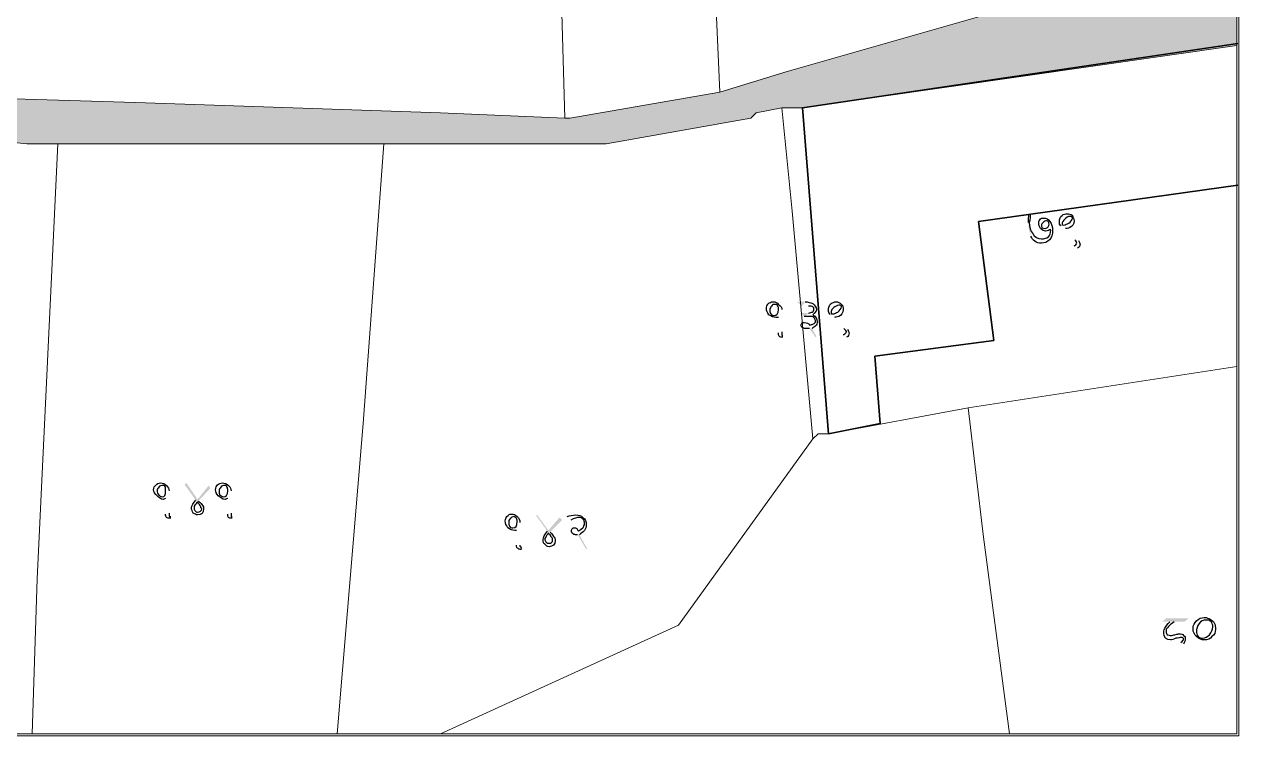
# Model space of a CAD drawing. Header units: inches. Extents: x 2 to 197762, y -33236 to 9.
# Drawn here: x 106427 to 107601, y -17423 to -16736 of the extents above; entities that cross this region are included whole.
import ezdxf

# ---------------------------------------------------------------- set-up
doc = ezdxf.new("R2010")
doc.units = ezdxf.units.IN
doc.header["$LTSCALE"] = 5
doc.header["$MEASUREMENT"] = 0
doc.layers.add('PDF_Geometry', color=7, linetype='Continuous')
doc.layers.add('PDF_Solid Fills', color=7, linetype='Continuous')

msp = doc.modelspace()

# ---------------------------------------------------------------- hatches: boundary and pattern name
at = {"layer": 'PDF_Solid Fills', "true_color": 0xc3c3c3, "transparency": 33554531}
h = msp.add_hatch(color=9, dxfattribs=at)
h.paths.add_polyline_path([(106694.44, -15126.79), (106604.44, -15721.79), (106569.44, -15706.79), (106524.44, -16036.79), (106479.44, -16016.79), (106579.44, -15311.79), (106609.44, -15086.79), (106614.44, -15086.79)], flags=0)
h.paths.add_polyline_path([(106664.44, -15091.79), (106894.44, -15206.79), (107119.44, -15326.79), (107144.44, -15336.79), (107159.44, -15346.79), (107419.44, -15361.79), (107574.44, -15371.79), (107599.44, -15371.79), (107599.44, -15411.79), (107444.44, -15396.79), (107224.44, -15376.79), (107149.44, -15366.79), (107144.44, -15366.79), (106954.44, -15266.79), (106724.44, -15146.79), (106694.44, -15126.79), (106614.44, -15086.79), (106609.44, -15086.79), (106399.44, -15036.79), (106154.44, -14981.79), (105919.44, -14936.79), (105889.44, -14921.79), (105639.44, -14811.79), (105609.44, -14796.79), (105449.44, -14726.79), (105379.44, -14696.79), (105389.44, -14671.79), (105664.44, -14796.79), (105924.44, -14911.79), (106029.44, -14936.79), (106259.44, -14981.79), (106479.44, -15031.79), (106624.44, -15071.79)], flags=0)
h.paths.add_polyline_path([(105234.44, -14616.79), (105219.44, -14646.79), (105164.44, -14746.79), (105149.44, -14861.79), (105124.44, -15061.79), (105129.44, -15086.79), (105154.44, -15206.79), (105194.44, -15206.79), (105214.44, -15296.79), (105274.44, -15571.79), (105314.44, -15636.79), (105409.44, -15811.79), (105524.44, -15976.79), (105574.44, -16051.79), (105599.44, -16246.79), (105624.44, -16436.79), (105614.44, -16621.79), (105629.44, -16691.79), (105924.44, -16711.79), (105979.44, -16761.79), (106374.44, -16806.79), (106534.44, -16811.79), (106829.44, -16821.79), (106949.44, -16826.79), (106954.44, -16826.79), (107099.44, -16801.79), (107164.44, -16781.79), (107374.44, -16721.79), (107424.44, -16706.79), (107599.44, -16706.79), (107599.44, -16756.79), (107179.44, -16816.79), (107159.44, -16816.79), (107134.44, -16821.79), (107129.44, -16826.79), (106989.44, -16851.79), (106774.44, -16851.79), (106704.44, -16851.79), (106459.44, -16851.79), (106429.44, -16851.79), (106194.44, -16826.79), (105994.44, -16806.79), (105949.44, -16796.79), (105954.44, -17081.79), (105949.44, -17331.79), (105999.44, -17421.79), (105939.44, -17421.79), (105879.44, -17301.79), (105889.44, -17116.79), (105894.44, -17071.79), (105899.44, -16751.79), (105729.44, -16741.79), (105574.44, -16731.79), (105594.44, -16681.79), (105584.44, -16676.79), (105579.44, -16501.79), (105574.44, -16356.79), (105569.44, -16306.79), (105534.44, -16106.79), (105494.44, -16056.79), (105374.44, -15956.79), (105284.44, -15966.79), (105179.44, -15981.79), (105004.44, -16006.79), (104924.44, -16006.79), (104819.44, -16061.79), (104654.44, -16046.79), (104364.44, -16021.79), (103959.44, -15986.79), (103864.44, -15961.79), (103864.44, -15826.79), (103994.44, -15841.79), (104104.44, -15841.79), (104109.44, -15911.79), (104154.44, -15916.79), (104374.44, -15946.79), (104484.44, -15951.79), (104634.44, -15956.79), (104909.44, -15971.79), (104914.44, -15971.79), (104969.44, -15951.79), (105364.44, -15916.79), (105214.44, -15581.79), (105214.44, -15576.79), (105079.44, -15226.79), (105054.44, -15216.79), (105029.44, -15036.79), (105069.44, -15031.79), (105059.44, -14881.79), (105069.44, -14741.79), (105079.44, -14621.79), (105064.44, -14576.79)], flags=0)
h.paths.add_polyline_path([(107409.44, -14471.79), (107404.44, -14501.79), (107284.44, -14491.79), (107069.44, -14466.79), (106919.44, -14446.79), (106929.44, -14421.79)], flags=0)
h.paths.add_polyline_path([(106929.44, -14421.79), (106919.44, -14446.79), (106864.44, -14441.79), (106614.44, -14381.79), (106569.44, -14351.79), (106574.44, -14326.79), (106634.44, -14361.79), (106874.44, -14416.79)], flags=0)
h.paths.add_polyline_path([(107599.44, -14421.79), (107589.44, -14426.79), (107459.44, -14496.79), (107429.44, -14501.79), (107414.44, -14546.79), (107409.44, -14556.79), (107359.44, -14736.79), (107359.44, -14766.79), (107329.44, -14836.79), (107314.44, -14876.79), (107159.44, -15296.79), (107144.44, -15336.79), (107119.44, -15326.79), (107174.44, -15196.79), (107184.44, -15141.79), (107194.44, -15111.79), (107239.44, -15006.79), (107309.44, -14836.79), (107324.44, -14796.79), (107319.44, -14791.79), (107349.44, -14651.79), (107399.44, -14526.79), (107404.44, -14501.79), (107409.44, -14471.79), (107444.44, -14476.79), (107579.44, -14406.79), (107599.44, -14396.79)], flags=0)
h.paths.add_polyline_path([(103864.44, -14636.79), (103899.44, -14651.79), (104019.44, -14691.79), (104204.44, -14746.79), (104479.44, -14801.79), (104474.44, -14821.79), (104529.44, -14871.79), (104594.44, -14881.79), (104739.44, -14896.79), (104739.44, -14936.79), (104494.44, -14901.79), (104484.44, -14866.79), (104464.44, -14856.79), (104274.44, -14811.79), (104224.44, -14806.79), (104114.44, -14761.79), (104074.44, -14746.79), (103864.44, -14666.79)], flags=0)
h.paths.add_polyline_path([(103864.44, -17336.79), (103909.44, -17361.79), (104019.44, -17381.79), (104229.44, -17421.79), (103904.44, -17421.79), (103864.44, -17411.79)], flags=0)
h.paths.add_polyline_path([(105549.44, -14296.79), (105384.44, -14576.79), (105429.44, -14596.79), (105389.44, -14671.79), (105379.44, -14696.79), (105234.44, -14616.79), (105064.44, -14576.79), (105024.44, -14521.79), (104974.44, -14471.79), (104914.44, -14416.79), (104734.44, -14276.79), (104609.44, -14181.79), (104324.44, -14116.79), (104199.44, -14086.79), (104814.44, -14086.79), (104999.44, -14241.79), (104999.44, -14251.79), (105339.44, -14401.79), (105469.44, -14116.79), (105479.44, -14086.79), (105484.44, -14086.79), (105609.44, -14086.79), (105549.44, -14231.79), (105569.44, -14251.79)], flags=0)
h.paths.add_polyline_path([(106574.44, -14326.79), (106569.44, -14351.79), (106404.44, -14251.79), (106219.44, -14261.79), (106049.44, -14251.79), (105969.44, -14246.79), (105949.44, -14206.79), (105889.44, -14086.79), (105914.44, -14086.79), (105994.44, -14221.79), (106184.44, -14241.79), (106399.44, -14221.79)], flags=0)
h = msp.add_hatch(color=9, dxfattribs=at)
h.paths.add_polyline_path([(106694.44, -15126.79), (106604.44, -15721.79), (106569.44, -15706.79), (106524.44, -16036.79), (106479.44, -16016.79), (106579.44, -15311.79), (106609.44, -15086.79), (106614.44, -15086.79)], flags=0)
h.paths.add_polyline_path([(106664.44, -15091.79), (106894.44, -15206.79), (107119.44, -15326.79), (107144.44, -15336.79), (107159.44, -15346.79), (107419.44, -15361.79), (107574.44, -15371.79), (107599.44, -15371.79), (107599.44, -15411.79), (107444.44, -15396.79), (107224.44, -15376.79), (107149.44, -15366.79), (107144.44, -15366.79), (106954.44, -15266.79), (106724.44, -15146.79), (106694.44, -15126.79), (106614.44, -15086.79), (106609.44, -15086.79), (106399.44, -15036.79), (106154.44, -14981.79), (105919.44, -14936.79), (105889.44, -14921.79), (105639.44, -14811.79), (105609.44, -14796.79), (105449.44, -14726.79), (105379.44, -14696.79), (105389.44, -14671.79), (105664.44, -14796.79), (105924.44, -14911.79), (106029.44, -14936.79), (106259.44, -14981.79), (106479.44, -15031.79), (106624.44, -15071.79)], flags=0)
h.paths.add_polyline_path([(105234.44, -14616.79), (105219.44, -14646.79), (105164.44, -14746.79), (105149.44, -14861.79), (105124.44, -15061.79), (105129.44, -15086.79), (105154.44, -15206.79), (105194.44, -15206.79), (105214.44, -15296.79), (105274.44, -15571.79), (105314.44, -15636.79), (105409.44, -15811.79), (105524.44, -15976.79), (105574.44, -16051.79), (105599.44, -16246.79), (105624.44, -16436.79), (105614.44, -16621.79), (105629.44, -16691.79), (105924.44, -16711.79), (105979.44, -16761.79), (106374.44, -16806.79), (106534.44, -16811.79), (106829.44, -16821.79), (106949.44, -16826.79), (106954.44, -16826.79), (107099.44, -16801.79), (107164.44, -16781.79), (107374.44, -16721.79), (107424.44, -16706.79), (107599.44, -16706.79), (107599.44, -16756.79), (107179.44, -16816.79), (107159.44, -16816.79), (107134.44, -16821.79), (107129.44, -16826.79), (106989.44, -16851.79), (106774.44, -16851.79), (106704.44, -16851.79), (106459.44, -16851.79), (106429.44, -16851.79), (106194.44, -16826.79), (105994.44, -16806.79), (105949.44, -16796.79), (105954.44, -17081.79), (105949.44, -17331.79), (105999.44, -17421.79), (105939.44, -17421.79), (105879.44, -17301.79), (105889.44, -17116.79), (105894.44, -17071.79), (105899.44, -16751.79), (105729.44, -16741.79), (105574.44, -16731.79), (105594.44, -16681.79), (105584.44, -16676.79), (105579.44, -16501.79), (105574.44, -16356.79), (105569.44, -16306.79), (105534.44, -16106.79), (105494.44, -16056.79), (105374.44, -15956.79), (105284.44, -15966.79), (105179.44, -15981.79), (105004.44, -16006.79), (104924.44, -16006.79), (104819.44, -16061.79), (104654.44, -16046.79), (104364.44, -16021.79), (103959.44, -15986.79), (103864.44, -15961.79), (103864.44, -15826.79), (103994.44, -15841.79), (104104.44, -15841.79), (104109.44, -15911.79), (104154.44, -15916.79), (104374.44, -15946.79), (104484.44, -15951.79), (104634.44, -15956.79), (104909.44, -15971.79), (104914.44, -15971.79), (104969.44, -15951.79), (105364.44, -15916.79), (105214.44, -15581.79), (105214.44, -15576.79), (105079.44, -15226.79), (105054.44, -15216.79), (105029.44, -15036.79), (105069.44, -15031.79), (105059.44, -14881.79), (105069.44, -14741.79), (105079.44, -14621.79), (105064.44, -14576.79)], flags=0)
h.paths.add_polyline_path([(107409.44, -14471.79), (107404.44, -14501.79), (107284.44, -14491.79), (107069.44, -14466.79), (106919.44, -14446.79), (106929.44, -14421.79)], flags=0)
h.paths.add_polyline_path([(106929.44, -14421.79), (106919.44, -14446.79), (106864.44, -14441.79), (106614.44, -14381.79), (106569.44, -14351.79), (106574.44, -14326.79), (106634.44, -14361.79), (106874.44, -14416.79)], flags=0)
h.paths.add_polyline_path([(107599.44, -14421.79), (107589.44, -14426.79), (107459.44, -14496.79), (107429.44, -14501.79), (107414.44, -14546.79), (107409.44, -14556.79), (107359.44, -14736.79), (107359.44, -14766.79), (107329.44, -14836.79), (107314.44, -14876.79), (107159.44, -15296.79), (107144.44, -15336.79), (107119.44, -15326.79), (107174.44, -15196.79), (107184.44, -15141.79), (107194.44, -15111.79), (107239.44, -15006.79), (107309.44, -14836.79), (107324.44, -14796.79), (107319.44, -14791.79), (107349.44, -14651.79), (107399.44, -14526.79), (107404.44, -14501.79), (107409.44, -14471.79), (107444.44, -14476.79), (107579.44, -14406.79), (107599.44, -14396.79)], flags=0)
h.paths.add_polyline_path([(103864.44, -14636.79), (103899.44, -14651.79), (104019.44, -14691.79), (104204.44, -14746.79), (104479.44, -14801.79), (104474.44, -14821.79), (104529.44, -14871.79), (104594.44, -14881.79), (104739.44, -14896.79), (104739.44, -14936.79), (104494.44, -14901.79), (104484.44, -14866.79), (104464.44, -14856.79), (104274.44, -14811.79), (104224.44, -14806.79), (104114.44, -14761.79), (104074.44, -14746.79), (103864.44, -14666.79)], flags=0)
h.paths.add_polyline_path([(103864.44, -17336.79), (103909.44, -17361.79), (104019.44, -17381.79), (104229.44, -17421.79), (103904.44, -17421.79), (103864.44, -17411.79)], flags=0)
h.paths.add_polyline_path([(105549.44, -14296.79), (105384.44, -14576.79), (105429.44, -14596.79), (105389.44, -14671.79), (105379.44, -14696.79), (105234.44, -14616.79), (105064.44, -14576.79), (105024.44, -14521.79), (104974.44, -14471.79), (104914.44, -14416.79), (104734.44, -14276.79), (104609.44, -14181.79), (104324.44, -14116.79), (104199.44, -14086.79), (104814.44, -14086.79), (104999.44, -14241.79), (104999.44, -14251.79), (105339.44, -14401.79), (105469.44, -14116.79), (105479.44, -14086.79), (105484.44, -14086.79), (105609.44, -14086.79), (105549.44, -14231.79), (105569.44, -14251.79)], flags=0)
h.paths.add_polyline_path([(106574.44, -14326.79), (106569.44, -14351.79), (106404.44, -14251.79), (106219.44, -14261.79), (106049.44, -14251.79), (105969.44, -14246.79), (105949.44, -14206.79), (105889.44, -14086.79), (105914.44, -14086.79), (105994.44, -14221.79), (106184.44, -14241.79), (106399.44, -14221.79)], flags=0)
at = {"layer": 'PDF_Solid Fills', "transparency": 33554559}
h = msp.add_hatch(color=256, dxfattribs=at)
h.paths.add_polyline_path([(107397.78, -16927.62, 0.0991352), (107400.28, -16940.95)], flags=0)
h.paths.add_polyline_path([(107398.61, -16919.29), (107399.44, -16919.29)], flags=0)
h.paths.add_polyline_path([(107419.44, -16935.12), (107419.44, -16934.29)], flags=0)
h.paths.add_polyline_path([(107433.61, -16933.45), (107446.11, -16945.12)], flags=0)
h.paths.add_polyline_path([(107445.28, -16952.62), (107441.94, -16950.12)], flags=0)
h.paths.add_polyline_path([(107442.78, -16944.29), (107429.44, -16930.95)], flags=0)
h = msp.add_hatch(color=256, dxfattribs=at)
h.paths.add_polyline_path([(107159.44, -17011.79), (107159.44, -17033.45)], flags=0)
h.paths.add_polyline_path([(107160.28, -17036.79), (107160.28, -17038.45)], flags=0)
h.paths.add_polyline_path([(107178.61, -17008.45), (107174.44, -17004.29), (107181.94, -17004.29)], flags=0)
h.paths.add_polyline_path([(107188.61, -17030.12), (107192.78, -17037.62), (107191.94, -17038.45), (107186.11, -17030.12)], flags=0)
h.paths.add_polyline_path([(107181.11, -17018.45), (107176.94, -17015.12), (107185.28, -17015.12)], flags=0)
h.paths.add_polyline_path([(107210.28, -17019.29), (107222.78, -17030.95)], flags=0)
h.paths.add_polyline_path([(107221.94, -17038.45), (107218.61, -17035.95)], flags=0)
h.paths.add_polyline_path([(107219.44, -17030.12), (107206.11, -17016.79)], flags=0)
h = msp.add_hatch(color=256, dxfattribs=at)
h.paths.add_polyline_path([(106566.94, -17186.79), (106566.94, -17208.45)], flags=0)
h.paths.add_polyline_path([(106568.61, -17211.79), (106568.61, -17213.45)], flags=0)
h.paths.add_polyline_path([(106592.78, -17195.95), (106581.94, -17180.95), (106583.61, -17179.29), (106594.44, -17195.12), (106605.28, -17181.79), (106606.94, -17184.29), (106595.28, -17196.79)], flags=0)
h.paths.add_polyline_path([(106626.94, -17186.79), (106626.94, -17208.45)], flags=0)
h.paths.add_polyline_path([(106627.78, -17211.79), (106627.78, -17213.45)], flags=0)
h = msp.add_hatch(color=256, dxfattribs=at)
h.paths.add_polyline_path([(106906.11, -17217.62), (106906.11, -17239.29)], flags=0)
h.paths.add_polyline_path([(106907.78, -17242.62), (106907.78, -17243.45)], flags=0)
h.paths.add_polyline_path([(106932.78, -17225.95), (106921.94, -17210.95), (106922.78, -17210.12), (106933.61, -17225.12), (106944.44, -17212.62), (106946.94, -17215.12), (106935.28, -17226.79)], flags=0)
h.paths.add_polyline_path([(106955.28, -17215.12), (106951.94, -17211.79)], flags=0)
h.paths.add_polyline_path([(106963.61, -17229.29), (106971.11, -17242.62), (106970.28, -17243.45), (106961.94, -17229.29)], flags=0)
h = msp.add_hatch(color=256, dxfattribs=at)
h.paths.add_polyline_path([(107534.44, -17313.45), (107526.94, -17313.45), (107531.11, -17310.12), (107552.78, -17310.12), (107548.61, -17313.45), (107538.61, -17313.45)], flags=0)
h.paths.add_polyline_path([(107547.78, -17335.12), (107545.28, -17333.45)], flags=0)

# ---------------------------------------------------------------- linework, layer by layer
at = {"layer": 'PDF_Geometry', "lineweight": 13}
msp.add_lwpolyline([(103863.61, -13751.79), (107601.11, -13751.79), (107601.11, -17423.45), (103863.61, -17423.45)], close=True, dxfattribs=at)
at = {"layer": 'PDF_Geometry', "lineweight": 9}
for points in [[(107589.44, -15921.79), (107549.44, -15951.79), (107504.44, -15991.79), (107419.44, -16061.79), (107309.44, -16151.79), (107304.44, -16151.79), (107069.44, -16251.79), (107079.44, -16326.79), (107089.44, -16576.79), (107099.44, -16801.79), (106954.44, -16826.79), (106949.44, -16826.79), (106939.44, -16476.79), (106934.44, -16466.79), (106929.44, -16321.79), (106954.44, -16201.79), (106999.44, -15986.79), (107094.44, -15956.79), (107389.44, -15876.79), (107464.44, -15851.79)], [(107589.44, -15921.79), (107549.44, -15951.79), (107504.44, -15991.79), (107419.44, -16061.79), (107309.44, -16151.79), (107304.44, -16151.79), (107069.44, -16251.79), (107079.44, -16326.79), (107089.44, -16576.79), (107099.44, -16801.79), (106954.44, -16826.79), (106949.44, -16826.79), (106939.44, -16476.79), (106934.44, -16466.79), (106929.44, -16321.79), (106954.44, -16201.79), (106999.44, -15986.79), (107094.44, -15956.79), (107389.44, -15876.79), (107464.44, -15851.79)], [(107374.44, -16721.79), (107164.44, -16781.79), (107099.44, -16801.79), (107089.44, -16576.79), (107079.44, -16326.79), (107069.44, -16251.79), (107304.44, -16151.79), (107309.44, -16151.79)], [(107374.44, -16721.79), (107164.44, -16781.79), (107099.44, -16801.79), (107089.44, -16576.79), (107079.44, -16326.79), (107069.44, -16251.79), (107304.44, -16151.79), (107309.44, -16151.79)], [(106939.44, -16476.79), (106949.44, -16826.79), (106829.44, -16821.79), (106534.44, -16811.79), (106374.44, -16806.79), (106434.44, -16351.79)], [(106939.44, -16476.79), (106949.44, -16826.79), (106829.44, -16821.79), (106534.44, -16811.79), (106374.44, -16806.79), (106434.44, -16351.79)], [(107599.44, -17066.79), (107339.44, -17106.79), (107204.44, -17131.79), (107179.44, -16816.79), (107599.44, -16756.79)], [(107599.44, -17066.79), (107339.44, -17106.79), (107204.44, -17131.79), (107179.44, -16816.79), (107599.44, -16756.79)], [(106459.44, -16851.79), (106439.44, -17271.79), (106434.44, -17421.79), (105999.44, -17421.79), (105949.44, -17331.79), (105954.44, -17081.79), (105949.44, -16796.79), (105994.44, -16806.79), (106194.44, -16826.79), (106429.44, -16851.79)], [(106459.44, -16851.79), (106439.44, -17271.79), (106434.44, -17421.79), (105999.44, -17421.79), (105949.44, -17331.79), (105954.44, -17081.79), (105949.44, -16796.79), (105994.44, -16806.79), (106194.44, -16826.79), (106429.44, -16851.79)], [(107189.44, -17136.79), (107059.44, -17316.79), (106829.44, -17421.79), (106729.44, -17421.79), (106754.44, -17121.79), (106774.44, -16851.79), (106989.44, -16851.79), (107129.44, -16826.79), (107134.44, -16821.79), (107159.44, -16816.79), (107169.44, -16916.79)], [(107189.44, -17136.79), (107059.44, -17316.79), (106829.44, -17421.79), (106729.44, -17421.79), (106754.44, -17121.79), (106774.44, -16851.79), (106989.44, -16851.79), (107129.44, -16826.79), (107134.44, -16821.79), (107159.44, -16816.79), (107169.44, -16916.79)], [(107204.44, -17131.79), (107194.44, -17131.79), (107189.44, -17136.79), (107169.44, -16916.79), (107159.44, -16816.79), (107179.44, -16816.79)], [(107204.44, -17131.79), (107194.44, -17131.79), (107189.44, -17136.79), (107169.44, -16916.79), (107159.44, -16816.79), (107179.44, -16816.79)], [(106434.44, -17421.79), (106439.44, -17271.79), (106459.44, -16851.79), (106704.44, -16851.79), (106774.44, -16851.79), (106754.44, -17121.79), (106729.44, -17421.79)], [(106434.44, -17421.79), (106439.44, -17271.79), (106459.44, -16851.79), (106704.44, -16851.79), (106774.44, -16851.79), (106754.44, -17121.79), (106729.44, -17421.79)], [(107379.44, -17421.79), (107354.44, -17231.79), (107339.44, -17106.79), (107599.44, -17066.79), (107599.44, -17421.79)], [(107379.44, -17421.79), (107354.44, -17231.79), (107339.44, -17106.79), (107599.44, -17066.79), (107599.44, -17421.79)], [(106829.44, -17421.79), (107059.44, -17316.79), (107189.44, -17136.79), (107194.44, -17131.79), (107204.44, -17131.79), (107339.44, -17106.79), (107354.44, -17231.79), (107379.44, -17421.79)], [(106829.44, -17421.79), (107059.44, -17316.79), (107189.44, -17136.79), (107194.44, -17131.79), (107204.44, -17131.79), (107339.44, -17106.79), (107354.44, -17231.79), (107379.44, -17421.79)]]:
    msp.add_lwpolyline(points, close=True, dxfattribs=at)
msp.add_lwpolyline([(106374.44, -16806.79), (106534.44, -16811.79), (106829.44, -16821.79), (106949.44, -16826.79), (106954.44, -16826.79), (107099.44, -16801.79), (107164.44, -16781.79), (107374.44, -16721.79), (107424.44, -16706.79), (107599.44, -16706.79), (107599.44, -16756.79), (107179.44, -16816.79), (107159.44, -16816.79), (107134.44, -16821.79), (107129.44, -16826.79), (106989.44, -16851.79), (106774.44, -16851.79), (106704.44, -16851.79), (106459.44, -16851.79), (106429.44, -16851.79), (106194.44, -16826.79)], dxfattribs=at)
msp.add_lwpolyline([(106374.44, -16806.79), (106534.44, -16811.79), (106829.44, -16821.79), (106949.44, -16826.79), (106954.44, -16826.79), (107099.44, -16801.79), (107164.44, -16781.79), (107374.44, -16721.79), (107424.44, -16706.79), (107599.44, -16706.79), (107599.44, -16756.79), (107179.44, -16816.79), (107159.44, -16816.79), (107134.44, -16821.79), (107129.44, -16826.79), (106989.44, -16851.79), (106774.44, -16851.79), (106704.44, -16851.79), (106459.44, -16851.79), (106429.44, -16851.79), (106194.44, -16826.79)], dxfattribs=at)
at = {"layer": 'PDF_Geometry', "color": 21, "lineweight": 13, "true_color": 0xffafaf}
msp.add_lwpolyline([(107600.28, -16754.77), (107179.44, -16816.79), (107204.44, -17131.79), (107254.44, -17121.79), (107249.44, -17056.79), (107364.44, -17041.79), (107349.44, -16926.79), (107600.28, -16891.58), (107349.44, -16926.79), (107364.44, -17041.79), (107249.44, -17056.79), (107254.44, -17121.79), (107204.44, -17131.79), (107179.44, -16816.79)], close=True, dxfattribs=at)
msp.add_lwpolyline([(107600.28, -16754.77), (107179.44, -16816.79), (107204.44, -17131.79), (107254.44, -17121.79), (107249.44, -17056.79), (107364.44, -17041.79), (107349.44, -16926.79), (107600.28, -16891.58), (107349.44, -16926.79), (107364.44, -17041.79), (107249.44, -17056.79), (107254.44, -17121.79), (107204.44, -17131.79), (107179.44, -16816.79)], close=True, dxfattribs=at)
at = {"layer": 'PDF_Geometry', "color": 21, "lineweight": 25, "true_color": 0xffafaf}
msp.add_lwpolyline([(107600.28, -16754.77), (107179.44, -16816.79), (107204.44, -17131.79), (107254.44, -17121.79), (107249.44, -17056.79), (107364.44, -17041.79), (107349.44, -16926.79), (107600.28, -16891.58), (107349.44, -16926.79), (107364.44, -17041.79), (107249.44, -17056.79), (107254.44, -17121.79), (107204.44, -17131.79), (107179.44, -16816.79)], close=True, dxfattribs=at)
at = {"layer": 'PDF_Geometry', "lineweight": 25}
for points in [[(107397.78, -16927.62), (107397.78, -16925.12), (107397.78, -16922.62), (107398.61, -16919.29)], [(107399.44, -16919.29), (107399.44, -16920.12), (107399.44, -16921.79), (107399.44, -16923.45)], [(107430.28, -16920.95), (107431.94, -16919.29), (107433.61, -16919.29), (107435.28, -16919.29)], [(107435.28, -16919.29), (107436.94, -16919.29), (107438.61, -16919.29), (107440.28, -16920.95)], [(107399.44, -16923.45), (107399.44, -16925.12), (107398.61, -16926.79), (107398.61, -16927.62)], [(107398.61, -16927.62), (107398.61, -16931.79), (107399.44, -16935.95), (107401.94, -16938.45)], [(107407.78, -16927.62), (107407.78, -16926.79), (107408.61, -16925.12), (107409.44, -16924.29)], [(107409.44, -16933.45), (107408.61, -16931.79), (107407.78, -16930.12), (107407.78, -16927.62)], [(107409.44, -16924.29), (107409.44, -16923.45), (107411.11, -16923.45), (107411.94, -16923.45)], [(107411.94, -16927.62), (107411.11, -16928.45), (107410.28, -16929.29), (107410.28, -16930.12)], [(107410.28, -16930.12), (107410.28, -16932.62), (107411.11, -16933.45), (107414.44, -16933.45)], [(107411.94, -16923.45), (107415.28, -16923.45), (107416.94, -16924.29), (107418.61, -16926.79)], [(107415.28, -16925.95), (107414.44, -16925.95), (107412.78, -16926.79), (107411.94, -16927.62)], [(107416.94, -16926.79), (107416.94, -16926.79), (107416.11, -16925.95), (107415.28, -16925.95)], [(107417.78, -16929.29), (107417.78, -16928.45), (107417.78, -16927.62), (107416.94, -16926.79)], [(107416.94, -16931.79), (107417.78, -16930.95), (107417.78, -16930.12), (107417.78, -16929.29)], [(107418.61, -16926.79), (107420.28, -16929.29), (107421.11, -16931.79), (107421.11, -16935.12)], [(107427.78, -16926.79), (107427.78, -16924.29), (107428.61, -16921.79), (107430.28, -16920.95)], [(107429.44, -16930.95), (107427.78, -16930.12), (107427.78, -16928.45), (107427.78, -16926.79)], [(107431.11, -16926.79), (107430.28, -16927.62), (107430.28, -16928.45), (107430.28, -16928.45)], [(107430.28, -16928.45), (107430.28, -16929.29), (107430.28, -16929.29), (107430.28, -16929.29)], [(107430.28, -16929.29), (107430.28, -16930.12), (107431.11, -16930.12), (107431.94, -16930.12)], [(107435.28, -16922.62), (107433.61, -16923.45), (107431.94, -16925.12), (107431.11, -16926.79)], [(107431.94, -16930.12), (107432.78, -16930.12), (107433.61, -16930.12), (107434.44, -16929.29)], [(107434.44, -16929.29), (107435.28, -16929.29), (107436.11, -16928.45), (107436.94, -16928.45)], [(107437.78, -16921.79), (107436.94, -16921.79), (107436.11, -16921.79), (107435.28, -16922.62)], [(107436.94, -16928.45), (107438.61, -16926.79), (107440.28, -16925.12), (107440.28, -16923.45)], [(107440.28, -16923.45), (107440.28, -16922.62), (107439.44, -16921.79), (107437.78, -16921.79)], [(107441.94, -16925.95), (107441.94, -16929.29), (107440.28, -16931.79), (107437.78, -16932.62)], [(107440.28, -16920.95), (107441.11, -16922.62), (107441.94, -16924.29), (107441.94, -16925.95)], [(107410.28, -16947.62), (107405.28, -16947.62), (107401.94, -16945.12), (107400.28, -16940.95)], [(107401.94, -16938.45), (107403.61, -16941.79), (107406.94, -16943.45), (107410.28, -16943.45)], [(107414.44, -16935.95), (107412.78, -16935.95), (107411.11, -16935.12), (107409.44, -16933.45)], [(107421.11, -16935.12), (107421.11, -16943.45), (107416.94, -16947.62), (107410.28, -16947.62)], [(107410.28, -16943.45), (107416.11, -16943.45), (107419.44, -16940.95), (107419.44, -16935.12)], [(107414.44, -16933.45), (107415.28, -16933.45), (107416.11, -16932.62), (107416.94, -16931.79)], [(107419.44, -16934.29), (107417.78, -16935.12), (107416.94, -16935.95), (107414.44, -16935.95)], [(107437.78, -16932.62), (107436.11, -16933.45), (107434.44, -16933.45), (107433.61, -16933.45)], [(107441.94, -16950.12), (107442.78, -16950.12), (107442.78, -16950.12), (107443.61, -16949.29)], [(107444.44, -16947.62), (107444.44, -16946.79), (107444.44, -16945.95), (107442.78, -16944.29)], [(107443.61, -16949.29), (107444.44, -16948.45), (107444.44, -16947.62), (107444.44, -16947.62)], [(107447.78, -16948.45), (107447.78, -16950.12), (107446.94, -16951.79), (107445.28, -16952.62)], [(107446.11, -16945.12), (107446.94, -16946.79), (107447.78, -16947.62), (107447.78, -16948.45)], [(107144.44, -17010.95), (107144.44, -17008.45), (107145.28, -17007.62), (107146.11, -17005.95)], [(107146.94, -17016.79), (107145.28, -17015.12), (107144.44, -17012.62), (107144.44, -17010.95)], [(107146.11, -17005.95), (107147.78, -17005.12), (107148.61, -17004.29), (107151.11, -17004.29)], [(107149.44, -17008.45), (107148.61, -17009.29), (107147.78, -17010.95), (107147.78, -17011.79)], [(107147.78, -17011.79), (107147.78, -17013.45), (107147.78, -17014.29), (107148.61, -17015.95)], [(107152.78, -17006.79), (107151.11, -17006.79), (107150.28, -17006.79), (107149.44, -17008.45)], [(107151.11, -17004.29), (107152.78, -17004.29), (107155.28, -17005.12), (107156.11, -17006.79)], [(107151.94, -17017.62), (107154.44, -17017.62), (107156.11, -17015.95), (107156.11, -17011.79)], [(107155.28, -17008.45), (107155.28, -17006.79), (107154.44, -17006.79), (107152.78, -17006.79)], [(107156.11, -17011.79), (107156.11, -17010.12), (107156.11, -17009.29), (107155.28, -17008.45)], [(107156.11, -17006.79), (107158.61, -17008.45), (107159.44, -17010.12), (107159.44, -17011.79)], [(107181.94, -17004.29), (107184.44, -17004.29), (107186.94, -17005.12), (107189.44, -17005.95)], [(107189.44, -17009.29), (107188.61, -17008.45), (107186.94, -17008.45), (107185.28, -17008.45)], [(107188.61, -17014.29), (107190.28, -17013.45), (107190.28, -17012.62), (107190.28, -17010.95)], [(107189.44, -17005.95), (107191.11, -17007.62), (107192.78, -17009.29), (107192.78, -17011.79)], [(107190.28, -17010.95), (107190.28, -17010.12), (107190.28, -17010.12), (107189.44, -17009.29)], [(107192.78, -17011.79), (107192.78, -17013.45), (107191.11, -17015.12), (107189.44, -17016.79)], [(107204.44, -17012.62), (107204.44, -17010.12), (107205.28, -17007.62), (107206.94, -17005.95)], [(107206.11, -17016.79), (107205.28, -17015.12), (107204.44, -17014.29), (107204.44, -17012.62)], [(107206.94, -17005.95), (107208.61, -17005.12), (107210.28, -17004.29), (107211.94, -17004.29)], [(107207.78, -17011.79), (107206.94, -17013.45), (107206.94, -17014.29), (107206.94, -17014.29)], [(107211.94, -17008.45), (107210.28, -17009.29), (107208.61, -17010.12), (107207.78, -17011.79)], [(107211.94, -17004.29), (107213.61, -17004.29), (107215.28, -17005.12), (107216.94, -17006.79)], [(107214.44, -17007.62), (107213.61, -17007.62), (107212.78, -17007.62), (107211.94, -17008.45)], [(107213.61, -17014.29), (107215.28, -17012.62), (107216.94, -17010.95), (107216.94, -17009.29)], [(107216.94, -17009.29), (107216.94, -17007.62), (107216.11, -17007.62), (107214.44, -17007.62)], [(107218.61, -17011.79), (107218.61, -17015.12), (107216.94, -17017.62), (107214.44, -17018.45)], [(107216.94, -17006.79), (107218.61, -17007.62), (107218.61, -17010.12), (107218.61, -17011.79)], [(107153.61, -17019.29), (107151.11, -17019.29), (107149.44, -17018.45), (107146.94, -17016.79)], [(107148.61, -17015.95), (107149.44, -17016.79), (107151.11, -17017.62), (107151.94, -17017.62)], [(107156.11, -17019.29), (107155.28, -17019.29), (107154.44, -17019.29), (107153.61, -17019.29)], [(107177.78, -17026.79), (107177.78, -17025.95), (107178.61, -17025.12), (107179.44, -17024.29)], [(107179.44, -17024.29), (107179.44, -17024.29), (107180.28, -17024.29), (107181.11, -17024.29)], [(107183.61, -17018.45), (107182.78, -17018.45), (107181.94, -17018.45), (107181.11, -17018.45)], [(107181.11, -17024.29), (107183.61, -17024.29), (107185.28, -17025.12), (107186.11, -17026.79)], [(107185.28, -17018.45), (107184.44, -17018.45), (107184.44, -17018.45), (107183.61, -17018.45)], [(107185.28, -17015.12), (107186.94, -17015.12), (107187.78, -17014.29), (107188.61, -17014.29)], [(107190.28, -17019.29), (107189.44, -17018.45), (107187.78, -17018.45), (107185.28, -17018.45)], [(107189.44, -17016.79), (107191.94, -17018.45), (107193.61, -17020.95), (107193.61, -17023.45)], [(107189.44, -17025.95), (107191.11, -17025.12), (107191.94, -17024.29), (107191.94, -17023.45)], [(107191.94, -17023.45), (107191.94, -17021.79), (107191.11, -17020.12), (107190.28, -17019.29)], [(107193.61, -17023.45), (107193.61, -17025.12), (107192.78, -17026.79), (107191.94, -17027.62)], [(107206.94, -17014.29), (107206.94, -17015.12), (107206.94, -17015.12), (107206.94, -17015.12)], [(107206.94, -17015.12), (107206.94, -17015.95), (107207.78, -17015.95), (107208.61, -17015.95)], [(107208.61, -17015.95), (107209.44, -17015.95), (107210.28, -17015.95), (107211.11, -17015.12)], [(107214.44, -17018.45), (107212.78, -17019.29), (107211.11, -17019.29), (107210.28, -17019.29)], [(107211.11, -17015.12), (107211.94, -17015.12), (107212.78, -17014.29), (107213.61, -17014.29)], [(107156.94, -17037.62), (107156.11, -17036.79), (107156.11, -17035.95), (107156.11, -17034.29)], [(107159.44, -17033.45), (107159.44, -17035.12), (107159.44, -17035.95), (107159.44, -17035.95)], [(107159.44, -17035.95), (107159.44, -17036.79), (107159.44, -17036.79), (107160.28, -17036.79)], [(107179.44, -17029.29), (107178.61, -17028.45), (107177.78, -17027.62), (107177.78, -17026.79)], [(107182.78, -17030.12), (107181.94, -17030.12), (107181.11, -17030.12), (107179.44, -17029.29)], [(107186.11, -17030.12), (107185.28, -17030.12), (107184.44, -17030.12), (107182.78, -17030.12)], [(107186.11, -17026.79), (107187.78, -17026.79), (107188.61, -17025.95), (107189.44, -17025.95)], [(107191.94, -17027.62), (107191.11, -17028.45), (107189.44, -17029.29), (107188.61, -17030.12)], [(107218.61, -17035.95), (107219.44, -17035.95), (107219.44, -17035.95), (107220.28, -17035.12)], [(107221.94, -17033.45), (107221.94, -17032.62), (107221.11, -17031.79), (107219.44, -17030.12)], [(107220.28, -17035.12), (107221.11, -17034.29), (107221.94, -17033.45), (107221.94, -17033.45)], [(107224.44, -17034.29), (107224.44, -17035.95), (107223.61, -17037.62), (107221.94, -17038.45)], [(107222.78, -17030.95), (107223.61, -17032.62), (107224.44, -17033.45), (107224.44, -17034.29)], [(107160.28, -17038.45), (107158.61, -17038.45), (107157.78, -17038.45), (107156.94, -17037.62)], [(106551.94, -17185.95), (106551.94, -17183.45), (106552.78, -17182.62), (106554.44, -17180.95)], [(106555.28, -17191.79), (106553.61, -17190.12), (106551.94, -17187.62), (106551.94, -17185.95)], [(106554.44, -17180.95), (106555.28, -17180.12), (106556.94, -17179.29), (106558.61, -17179.29)], [(106556.94, -17183.45), (106556.11, -17184.29), (106555.28, -17185.95), (106555.28, -17186.79)], [(106555.28, -17186.79), (106555.28, -17188.45), (106556.11, -17190.12), (106556.94, -17190.95)], [(106561.11, -17181.79), (106559.44, -17181.79), (106557.78, -17181.79), (106556.94, -17183.45)], [(106558.61, -17179.29), (106561.11, -17179.29), (106562.78, -17180.12), (106564.44, -17181.79)], [(106560.28, -17192.62), (106562.78, -17192.62), (106563.61, -17190.95), (106563.61, -17186.79)], [(106563.61, -17183.45), (106562.78, -17181.79), (106561.94, -17181.79), (106561.11, -17181.79)], [(106563.61, -17186.79), (106563.61, -17185.12), (106563.61, -17184.29), (106563.61, -17183.45)], [(106564.44, -17181.79), (106566.11, -17183.45), (106566.94, -17185.12), (106566.94, -17186.79)], [(106611.94, -17185.95), (106611.94, -17183.45), (106612.78, -17182.62), (106613.61, -17180.95)], [(106614.44, -17191.79), (106612.78, -17190.12), (106611.94, -17187.62), (106611.94, -17185.95)], [(106613.61, -17180.95), (106615.28, -17180.12), (106616.94, -17179.29), (106618.61, -17179.29)], [(106616.94, -17183.45), (106616.11, -17184.29), (106615.28, -17185.95), (106615.28, -17186.79)], [(106615.28, -17186.79), (106615.28, -17188.45), (106615.28, -17190.12), (106616.11, -17190.95)], [(106620.28, -17181.79), (106619.44, -17181.79), (106617.78, -17181.79), (106616.94, -17183.45)], [(106618.61, -17179.29), (106620.28, -17179.29), (106622.78, -17180.12), (106624.44, -17181.79)], [(106619.44, -17192.62), (106621.94, -17192.62), (106623.61, -17190.95), (106623.61, -17186.79)], [(106622.78, -17183.45), (106622.78, -17181.79), (106621.94, -17181.79), (106620.28, -17181.79)], [(106623.61, -17186.79), (106623.61, -17185.12), (106623.61, -17184.29), (106622.78, -17183.45)], [(106624.44, -17181.79), (106626.11, -17183.45), (106626.94, -17185.12), (106626.94, -17186.79)], [(106561.11, -17195.12), (106559.44, -17195.12), (106556.94, -17193.45), (106555.28, -17191.79)], [(106556.94, -17190.95), (106557.78, -17191.79), (106558.61, -17192.62), (106560.28, -17192.62)], [(106563.61, -17194.29), (106562.78, -17194.29), (106561.94, -17195.12), (106561.11, -17195.12)], [(106588.61, -17203.45), (106588.61, -17200.95), (106590.28, -17198.45), (106592.78, -17195.95)], [(106592.78, -17200.12), (106591.94, -17200.12), (106591.94, -17200.95), (106591.11, -17201.79)], [(106594.44, -17197.62), (106593.61, -17197.62), (106593.61, -17198.45), (106592.78, -17200.12)], [(106595.28, -17199.29), (106595.28, -17198.45), (106595.28, -17198.45), (106594.44, -17197.62)], [(106595.28, -17196.79), (106596.11, -17197.62), (106597.78, -17198.45), (106598.61, -17200.12)], [(106596.94, -17200.95), (106596.94, -17200.12), (106596.11, -17200.12), (106595.28, -17199.29)], [(106597.78, -17203.45), (106597.78, -17202.62), (106597.78, -17201.79), (106596.94, -17200.95)], [(106598.61, -17200.12), (106600.28, -17201.79), (106600.28, -17203.45), (106600.28, -17204.29)], [(106621.11, -17195.12), (106618.61, -17195.12), (106616.94, -17193.45), (106614.44, -17191.79)], [(106616.11, -17190.95), (106616.94, -17191.79), (106618.61, -17192.62), (106619.44, -17192.62)], [(106623.61, -17194.29), (106622.78, -17194.29), (106621.94, -17195.12), (106621.11, -17195.12)], [(106564.44, -17212.62), (106563.61, -17211.79), (106563.61, -17210.95), (106563.61, -17209.29)], [(106568.61, -17213.45), (106566.94, -17213.45), (106565.28, -17213.45), (106564.44, -17212.62)], [(106566.94, -17208.45), (106566.94, -17210.12), (106566.94, -17210.95), (106566.94, -17210.95)], [(106566.94, -17210.95), (106566.94, -17211.79), (106567.78, -17211.79), (106568.61, -17211.79)], [(106590.28, -17208.45), (106589.44, -17206.79), (106588.61, -17205.12), (106588.61, -17203.45)], [(106594.44, -17210.12), (106592.78, -17210.12), (106591.94, -17209.29), (106590.28, -17208.45)], [(106591.11, -17201.79), (106591.11, -17202.62), (106591.11, -17202.62), (106591.11, -17203.45)], [(106591.11, -17203.45), (106591.11, -17204.29), (106591.11, -17205.12), (106591.94, -17205.95)], [(106591.94, -17205.95), (106592.78, -17206.79), (106593.61, -17207.62), (106594.44, -17207.62)], [(106594.44, -17207.62), (106596.94, -17207.62), (106598.61, -17205.95), (106598.61, -17204.29)], [(106600.28, -17204.29), (106600.28, -17208.45), (106598.61, -17210.12), (106594.44, -17210.12)], [(106598.61, -17204.29), (106598.61, -17204.29), (106598.61, -17203.45), (106597.78, -17203.45)], [(106624.44, -17212.62), (106623.61, -17211.79), (106623.61, -17210.95), (106623.61, -17209.29)], [(106627.78, -17213.45), (106626.11, -17213.45), (106625.28, -17213.45), (106624.44, -17212.62)], [(106626.94, -17208.45), (106626.94, -17210.12), (106626.94, -17210.95), (106626.94, -17210.95)], [(106626.94, -17210.95), (106626.94, -17211.79), (106626.94, -17211.79), (106627.78, -17211.79)], [(106891.94, -17215.95), (106891.94, -17214.29), (106892.78, -17212.62), (106893.61, -17211.79)], [(106893.61, -17211.79), (106895.28, -17210.12), (106896.11, -17209.29), (106897.78, -17209.29)], [(106900.28, -17211.79), (106898.61, -17211.79), (106897.78, -17212.62), (106896.94, -17213.45)], [(106897.78, -17209.29), (106900.28, -17209.29), (106901.94, -17210.12), (106903.61, -17211.79)], [(106902.78, -17213.45), (106901.94, -17212.62), (106901.11, -17211.79), (106900.28, -17211.79)], [(106903.61, -17211.79), (106905.28, -17213.45), (106906.11, -17215.12), (106906.11, -17217.62)], [(106951.94, -17211.79), (106954.44, -17210.95), (106956.94, -17210.12), (106960.28, -17210.12)], [(106963.61, -17212.62), (106961.11, -17212.62), (106958.61, -17213.45), (106955.28, -17215.12)], [(106960.28, -17210.12), (106962.78, -17210.12), (106965.28, -17210.95), (106966.94, -17212.62)], [(106966.94, -17214.29), (106966.11, -17213.45), (106965.28, -17212.62), (106963.61, -17212.62)], [(106966.94, -17212.62), (106969.44, -17214.29), (106970.28, -17216.79), (106970.28, -17219.29)], [(106894.44, -17222.62), (106892.78, -17220.12), (106891.94, -17218.45), (106891.94, -17215.95)], [(106901.11, -17225.12), (106898.61, -17225.12), (106896.94, -17224.29), (106894.44, -17222.62)], [(106896.94, -17213.45), (106895.28, -17215.12), (106895.28, -17215.95), (106895.28, -17217.62)], [(106895.28, -17217.62), (106895.28, -17218.45), (106895.28, -17220.12), (106896.11, -17220.95)], [(106896.11, -17220.95), (106896.94, -17222.62), (106897.78, -17222.62), (106899.44, -17222.62)], [(106899.44, -17222.62), (106901.94, -17222.62), (106903.61, -17220.95), (106903.61, -17216.79)], [(106903.61, -17216.79), (106903.61, -17215.95), (106903.61, -17214.29), (106902.78, -17213.45)], [(106956.11, -17225.12), (106956.11, -17224.29), (106956.11, -17223.45), (106956.94, -17223.45)], [(106956.94, -17223.45), (106956.94, -17222.62), (106957.78, -17222.62), (106958.61, -17222.62)], [(106958.61, -17222.62), (106959.44, -17222.62), (106960.28, -17222.62), (106961.11, -17223.45)], [(106961.11, -17223.45), (106961.94, -17224.29), (106961.94, -17225.12), (106962.78, -17225.95)], [(106962.78, -17225.95), (106963.61, -17225.12), (106965.28, -17224.29), (106966.94, -17222.62)], [(106968.61, -17218.45), (106968.61, -17216.79), (106968.61, -17215.12), (106966.94, -17214.29)], [(106966.94, -17222.62), (106967.78, -17221.79), (106968.61, -17220.12), (106968.61, -17218.45)], [(106970.28, -17219.29), (106970.28, -17221.79), (106969.44, -17223.45), (106968.61, -17225.12)], [(106902.78, -17225.12), (106901.94, -17225.12), (106901.94, -17225.12), (106901.11, -17225.12)], [(106928.61, -17234.29), (106928.61, -17231.79), (106929.44, -17229.29), (106932.78, -17225.95)], [(106930.28, -17238.45), (106928.61, -17237.62), (106928.61, -17235.95), (106928.61, -17234.29)], [(106931.11, -17231.79), (106930.28, -17232.62), (106930.28, -17233.45), (106930.28, -17234.29)], [(106930.28, -17234.29), (106930.28, -17235.12), (106931.11, -17235.95), (106931.94, -17236.79)], [(106931.94, -17230.12), (106931.94, -17230.12), (106931.11, -17230.95), (106931.11, -17231.79)], [(106933.61, -17227.62), (106933.61, -17228.45), (106932.78, -17229.29), (106931.94, -17230.12)], [(106935.28, -17229.29), (106934.44, -17229.29), (106934.44, -17228.45), (106933.61, -17227.62)], [(106934.44, -17237.62), (106936.11, -17237.62), (106937.78, -17236.79), (106937.78, -17234.29)], [(106940.28, -17235.12), (106940.28, -17238.45), (106937.78, -17240.95), (106934.44, -17240.95)], [(106935.28, -17226.79), (106936.11, -17227.62), (106936.94, -17228.45), (106938.61, -17230.95)], [(106936.11, -17230.95), (106936.11, -17230.95), (106936.11, -17230.12), (106935.28, -17229.29)], [(106937.78, -17233.45), (106937.78, -17232.62), (106936.94, -17231.79), (106936.11, -17230.95)], [(106937.78, -17234.29), (106937.78, -17234.29), (106937.78, -17234.29), (106937.78, -17233.45)], [(106938.61, -17230.95), (106939.44, -17231.79), (106940.28, -17233.45), (106940.28, -17235.12)], [(106957.78, -17228.45), (106956.11, -17227.62), (106956.11, -17226.79), (106956.11, -17225.12)], [(106961.11, -17229.29), (106959.44, -17229.29), (106958.61, -17229.29), (106957.78, -17228.45)], [(106961.94, -17229.29), (106961.94, -17229.29), (106961.11, -17229.29), (106961.11, -17229.29)], [(106968.61, -17225.12), (106966.94, -17226.79), (106965.28, -17228.45), (106963.61, -17229.29)], [(106904.44, -17242.62), (106903.61, -17242.62), (106902.78, -17240.95), (106902.78, -17239.29)], [(106907.78, -17243.45), (106906.11, -17243.45), (106905.28, -17243.45), (106904.44, -17242.62)], [(106906.11, -17239.29), (106906.11, -17240.12), (106906.11, -17240.95), (106906.94, -17240.95)], [(106906.94, -17240.95), (106906.94, -17241.79), (106906.94, -17241.79), (106907.78, -17242.62)], [(106934.44, -17240.95), (106932.78, -17240.95), (106931.11, -17240.12), (106930.28, -17238.45)], [(106931.94, -17236.79), (106931.94, -17237.62), (106932.78, -17237.62), (106934.44, -17237.62)], [(107528.61, -17324.29), (107528.61, -17321.79), (107529.44, -17320.12), (107530.28, -17318.45)], [(107530.28, -17318.45), (107531.11, -17317.62), (107531.94, -17315.95), (107534.44, -17313.45)], [(107534.44, -17316.79), (107532.78, -17318.45), (107531.11, -17320.12), (107531.11, -17320.95)], [(107538.61, -17313.45), (107536.94, -17315.12), (107535.28, -17315.95), (107534.44, -17316.79)], [(107556.94, -17320.12), (107556.94, -17316.79), (107558.61, -17314.29), (107560.28, -17312.62)], [(107560.28, -17312.62), (107561.94, -17310.12), (107565.28, -17309.29), (107567.78, -17309.29)], [(107562.78, -17315.12), (107561.11, -17317.62), (107560.28, -17320.12), (107560.28, -17322.62)], [(107569.44, -17311.79), (107566.94, -17311.79), (107564.44, -17312.62), (107562.78, -17315.12)], [(107567.78, -17309.29), (107570.28, -17309.29), (107571.94, -17310.12), (107573.61, -17310.95)], [(107574.44, -17313.45), (107572.78, -17311.79), (107571.94, -17311.79), (107569.44, -17311.79)], [(107572.78, -17325.95), (107574.44, -17323.45), (107576.11, -17320.95), (107576.11, -17318.45)], [(107573.61, -17310.95), (107575.28, -17311.79), (107576.94, -17313.45), (107577.78, -17315.12)], [(107576.11, -17318.45), (107576.11, -17315.95), (107575.28, -17314.29), (107574.44, -17313.45)], [(107577.78, -17315.12), (107578.61, -17316.79), (107578.61, -17318.45), (107578.61, -17320.95)], [(107535.28, -17330.95), (107531.11, -17330.95), (107528.61, -17328.45), (107528.61, -17324.29)], [(107531.11, -17320.95), (107531.11, -17321.79), (107531.11, -17321.79), (107531.11, -17322.62)], [(107531.11, -17322.62), (107531.11, -17324.29), (107531.11, -17325.12), (107531.94, -17325.95)], [(107531.94, -17325.95), (107532.78, -17325.95), (107534.44, -17326.79), (107536.11, -17326.79)], [(107540.28, -17329.29), (107538.61, -17330.12), (107536.11, -17330.95), (107535.28, -17330.95)], [(107536.11, -17326.79), (107536.94, -17326.79), (107537.78, -17325.95), (107539.44, -17325.95)], [(107539.44, -17325.95), (107541.94, -17325.12), (107542.78, -17325.12), (107543.61, -17325.12)], [(107545.28, -17328.45), (107544.44, -17328.45), (107542.78, -17329.29), (107540.28, -17329.29)], [(107543.61, -17325.12), (107545.28, -17325.12), (107546.94, -17325.12), (107547.78, -17326.79)], [(107547.78, -17330.12), (107547.78, -17329.29), (107546.94, -17328.45), (107545.28, -17328.45)], [(107545.28, -17333.45), (107546.94, -17331.79), (107547.78, -17330.95), (107547.78, -17330.12)], [(107547.78, -17326.79), (107549.44, -17327.62), (107549.44, -17328.45), (107549.44, -17330.12)], [(107549.44, -17330.12), (107549.44, -17330.95), (107549.44, -17331.79), (107548.61, -17332.62)], [(107560.28, -17327.62), (107558.61, -17325.95), (107556.94, -17323.45), (107556.94, -17320.12)], [(107560.28, -17322.62), (107560.28, -17324.29), (107560.28, -17325.95), (107561.94, -17327.62)], [(107567.78, -17330.95), (107565.28, -17330.95), (107562.78, -17330.12), (107560.28, -17327.62)], [(107561.94, -17327.62), (107562.78, -17328.45), (107564.44, -17329.29), (107566.11, -17329.29)], [(107566.11, -17329.29), (107568.61, -17329.29), (107571.11, -17327.62), (107572.78, -17325.95)], [(107575.28, -17327.62), (107573.61, -17330.12), (107571.11, -17330.95), (107567.78, -17330.95)], [(107578.61, -17320.95), (107578.61, -17323.45), (107577.78, -17325.95), (107575.28, -17327.62)], [(107548.61, -17332.62), (107548.61, -17333.45), (107548.61, -17334.29), (107547.78, -17335.12)]]:
    msp.add_open_spline(points, degree=3, dxfattribs=at)

doc.saveas('drawing.dxf')
